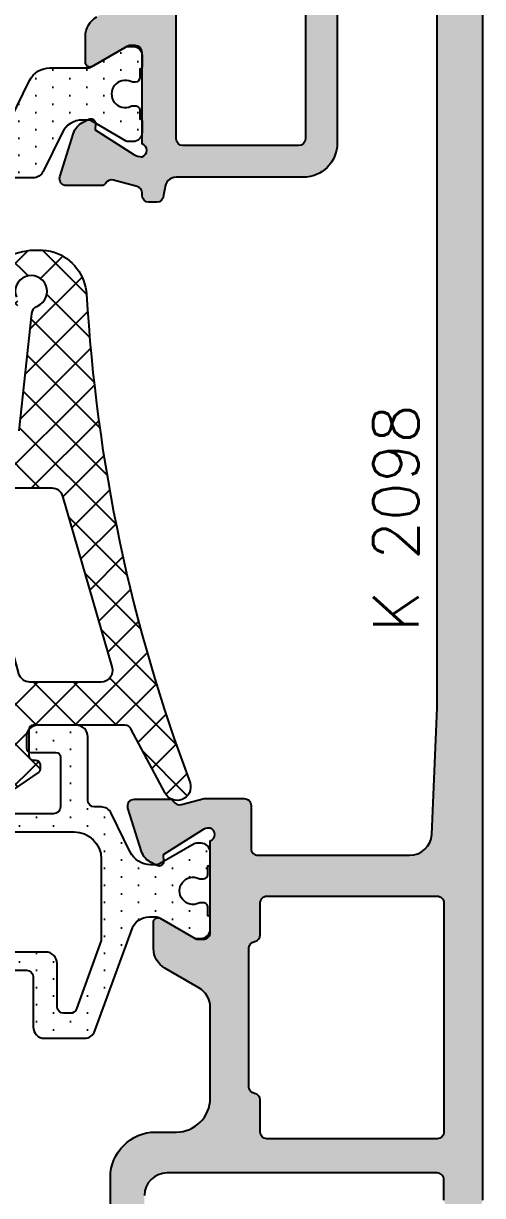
# Model space of a CAD drawing. Extents: x 0 to 4131, y -1600 to 527.
# Drawn here: x 617.7 to 637.9, y -1142.6 to -1090.9 of the extents above; entities that cross this region are included whole.
import ezdxf

# ---------------------------------------------------------------- set-up
doc = ezdxf.new("R2010")
doc.units = 0
doc.header["$LTSCALE"] = 7.5
doc.header["$MEASUREMENT"] = 0
for name, color, linetype in [('FILL', 8, 'CONTINUOUS'), ('GOMMA', 3, 'CONTINUOUS'), ('GROSSA', 4, 'CONTINUOUS'), ('TESTO', 2, 'CONTINUOUS')]:
    doc.layers.add(name, color=color, linetype=linetype)
doc.styles.get("Standard").update_dxf_attribs({"font": 'romans.shx'})

msp = doc.modelspace()

# ---------------------------------------------------------------- hatches: boundary and pattern name
at = {"layer": 'FILL'}
h = msp.add_hatch(color=253, dxfattribs=at)
h.paths.add_polyline_path([(587.5361964446649, -1080.468843408795, 0.506241599490883), (587.2499270404303, -1080.079122573984), (585.6960283504584, -1080.079122573984, 0.2677884243591662), (585.5235879591244, -1080.180230180636, -0.3529849633649322), (585.1731031499983, -1080.31816836867), (584.1733099233973, -1080.054637581562), (581.6121210721424, -1080.054637581562, -0.4142135623730951), (580.6121210721424, -1079.054637581562), (580.6121210721424, -1071.378901650274, 0.1989123673796527), (580.5242531064985, -1071.166769615918), (579.9999890377865, -1070.642505547206, 0.232024778762708), (579.7499890377878, -1070.557037149475, 0.4517883523679572), (579.4121210721426, -1070.854637581562), (579.4121210721426, -1071.754637581562, -0.4142135623729564), (579.1121210721424, -1072.054637581562), (576.9121210721426, -1072.054637581562, -0.4142135623729287), (576.6121210721424, -1071.754637581562), (576.6121210721424, -1063.854637581562, -0.4142135623728731), (576.9121210721426, -1063.554637581562), (579.1121210721424, -1063.554637581562, -0.414213562373317), (579.4121210721426, -1063.854637581562), (579.4121210721426, -1064.754637581562, 0.4517883523685516), (579.7499890377885, -1065.052238013648, 0.2320247787620713), (579.9999890377865, -1064.966769615918), (580.5242531064985, -1064.442505547206, 0.1989123673796407), (580.6121210721424, -1064.23037351285), (580.6121210721424, -1062.354637581562, 0.4142135623732058), (580.3121210721426, -1062.054637581562), (552.6121210721424, -1062.054637581562, 0.4142135623730951), (550.6121210721424, -1064.054637581562), (550.6121210721424, -1123.554637581562, 0.4142135623730916), (553.1121210721424, -1126.054637581562), (555.1121210721424, -1126.054637581562, 0.4142135623728732), (555.4121210721426, -1125.754637581562), (555.4121210721426, -1124.254637581562, 0.4142135623731663), (554.7121210721423, -1123.554637581562, 0.414213562372873), (554.4121210721426, -1123.854637581562), (554.4121210721426, -1124.554637581562, -0.4142135623729009), (554.1121210721424, -1124.854637581562), (553.2121210721423, -1124.854637581562, -0.4142135623730951), (551.9121210721421, -1123.554637581562), (551.9121210721421, -1119.954637581562, -0.4142135623730477), (552.6121210721419, -1119.254637581562), (554.1121210721424, -1119.254637581562, -0.4142135623731229), (554.4121210721426, -1119.554637581562), (554.4121210721426, -1120.254637581562, 0.4142135623728731), (554.7121210721418, -1120.554637581562, 0.4142135623731426), (555.4121210721426, -1119.854637581562), (555.4121210721426, -1118.054637581562), (555.4121210721426, -1116.854637581562, 0.4142135623729287), (555.1121210721424, -1116.554637581562), (554.4121210721421, -1116.554637581562, 0.4142135623729287), (554.1121210721424, -1116.854637581562), (554.1121210721424, -1117.754637581562, -0.4142135623730393), (553.8121210721422, -1118.054637581562), (552.7121210721427, -1118.054637581562, -0.4142135623729841), (552.4121210721426, -1117.754637581562), (552.4121210721426, -1098.354637581562, -0.4142135623732062), (552.7121210721427, -1098.054637581562), (555.6121210721424, -1098.054637581562, -0.4142135623730951), (555.9121210721426, -1098.354637581562), (555.9121210721426, -1103.554637581562, 0.4142135623730951), (556.9121210721426, -1104.554637581562), (560.4121210721426, -1104.554637581562, 0.4142135623730951), (561.2121210721418, -1103.754637581562), (561.2121210721418, -1103.354637581562, 0.4142135623730951), (560.9121210721416, -1103.054637581562), (558.0121210721416, -1103.054637581562, -0.4142135623731505), (557.7121210721418, -1102.754637581562), (557.7121210721418, -1098.354637581562, -0.4142135623731505), (558.0121210721416, -1098.054637581562), (581.8121210721422, -1098.054637581562, -0.4142135623730951), (582.1121210721424, -1098.354637581562), (582.1121210721424, -1102.754637581562, -0.4142135623728732), (581.8121210721422, -1103.054637581562), (578.9121210721421, -1103.054637581562, 0.4142135623730396), (578.6121210721424, -1103.354637581562), (578.6121210721424, -1103.754637581562, 0.414213562373095), (579.4121210721426, -1104.554637581562), (582.9121210721421, -1104.554637581562, 0.4142135623730951), (583.9121210721421, -1103.554637581562), (583.9121210721421, -1098.354654126633, -0.3405910713409833), (584.1356571347549, -1098.064562302757), (585.1731031499978, -1097.791106794454, -0.3529849633649326), (585.5235879591239, -1097.929044982488, 0.2677884243591662), (585.6960283504579, -1098.03015258914), (587.2499270404303, -1098.03015258914, 0.5062415994908828), (587.5361964446645, -1097.640431754328), (586.9342319944683, -1095.719762994499, 0.1989123673796711), (586.5414624532339, -1095.250044560158), (586.2603921172192, -1095.10311528723, 0.5773502691896588), (585.9679139186262, -1095.288739917459), (585.9800110403346, -1095.57716147175), (584.2719141439491, -1096.661224681631, -0.1423287356553957), (583.9504028532554, -1096.754637581562), (583.9121210721421, -1096.754637581562, -0.7071067811864639), (583.9121210721421, -1096.188952156613), (583.9121210721421, -1092.154637581562, -0.4142135623730396), (584.2121210721427, -1091.854637581562), (584.5121210721422, -1091.854637581562), (586.1121210721419, -1092.778398012265, 0.5773502691892733), (586.4121210721421, -1092.605192931509), (586.4121210721426, -1091.450492393129, 0.2679491924311074), (585.9121210721426, -1090.584466989345), (584.7623788109493, -1089.920662985346, -0.5773502691896408), (584.7623788109493, -1088.188612177777), (585.9121210721426, -1087.524808173779, 0.267949192431122), (586.4121210721426, -1086.658782769994), (586.4121210721426, -1085.504082231615, 0.5773502691895289), (586.1121210721424, -1085.330877150858), (584.512121072142, -1086.254637581562), (584.2121210721427, -1086.254637581562, -0.4142135623732062), (583.9121210721426, -1085.954637581562), (583.9121210721426, -1081.920323006511, -0.7071067811864639), (583.9121210721426, -1081.354637581562), (583.9504028532558, -1081.354637581562, -0.14232873565539), (584.2719141439491, -1081.448050481492), (585.9800110403346, -1082.532113691374), (585.9679139186262, -1082.820535245665, 0.5773502691896587), (586.2603921172197, -1083.006159875894), (586.5414624532343, -1082.859230602966, 0.1989123673796711), (586.9342319944687, -1082.389512168625)])
h.paths.add_polyline_path([(582.3121210721422, -1081.954637581562), (582.3121210721422, -1095.954637581562, -0.4142135623730978), (582.0121210721425, -1096.254637581562), (552.6121210721424, -1096.254637581562, -0.4142135623730954), (552.3121210721426, -1095.954637581562), (552.3121210721426, -1081.954637581562, -0.4142135623730954), (552.6121210721424, -1081.654637581562), (582.0121210721425, -1081.654637581562, -0.4142135623730927)], flags=16)
h.paths.add_polyline_path([(578.1121210721424, -1080.054637581562), (553.1121210721424, -1080.054637581562, -0.4142135623730963), (552.6121210721424, -1079.554637581562), (552.6121210721424, -1064.554637581562, -0.4142135623730951), (552.9121210721426, -1064.254637581562), (574.3121210721422, -1064.254637581562, -0.4142135623730951), (574.6121210721424, -1064.554637581562), (574.6121210721424, -1073.054637581562, 0.4142135623731117), (575.6121210721424, -1074.054637581562), (578.3121210721422, -1074.054637581562, -0.4142135623731089), (578.6121210721424, -1074.354637581562), (578.6121210721424, -1079.554637581562, -0.4142135623730997)], flags=17)
h.paths.add_polyline_path([(631.0075452690692, -1087.366207622276), (630.6075452690695, -1087.366207622276, -0.4142135623730951), (630.1075452690695, -1086.866207622276), (630.1075452690695, -1080.354637581562, 0.4142135623730951), (629.8075452690694, -1080.054637581562), (628.7075452690694, -1080.054637581562, 0.4142135623730951), (628.2075452690694, -1080.554637581562), (628.2075452690694, -1080.954637581562, 0.4142135623724291), (628.3075452690694, -1081.054637581562), (629.0075452690696, -1081.054637581562), (629.0075452690696, -1082.556364171425), (628.8207352025931, -1086.414569863138, -0.4001130188995326), (627.8219053403752, -1087.366207622276), (624.9121210721435, -1087.366207622276, -0.4142135623730951), (624.6121210721433, -1087.066207622276), (624.6121210721433, -1080.354637581562, 0.4142135623730951), (624.3121210721436, -1080.054637581562), (622.6509322208888, -1080.054637581562), (621.6511389942877, -1080.31816836867, -0.3529849633649723), (621.3006541851616, -1080.180230180636, 0.2677884243565118), (621.1282137938299, -1080.079122573985), (619.5743151038553, -1080.079122573985, 0.5062415994909113), (619.2880456996211, -1080.468843408796), (619.8900101498173, -1082.389512168626, 0.1989123673796598), (620.2827796910517, -1082.859230602967), (620.5638500270663, -1083.006159875894, 0.57735026918966), (620.8563282256598, -1082.820535245665), (620.844231103951, -1082.532113691374), (622.552328000337, -1081.448050481493, -0.1423287356553951), (622.8738392910302, -1081.354637581562), (622.9121210721435, -1081.354637581562, -0.707106781186423), (622.9121210721435, -1081.920323006512), (622.9121210721435, -1085.954637581562, -0.4142135623730947), (622.6121210721433, -1086.254637581562), (622.3121210721442, -1086.254637581563), (620.7121210721427, -1085.330877150859, 0.577350269189441), (620.4121210721435, -1085.504082231616), (620.4121210721435, -1086.658782769995, 0.2679491924311924), (620.9121210721435, -1087.52480817378), (622.0618633333372, -1088.188612177778, -0.577350269189826), (622.0618633333372, -1089.920662985347), (620.9121210721435, -1090.584466989345, 0.2679491924312116), (620.4121210721435, -1091.45049239313), (620.4121210721435, -1092.605192931509, 0.577350269189441), (620.7121210721427, -1092.778398012266), (622.3121210721445, -1091.854637581562), (622.6121210721433, -1091.854637581563, -0.4142135623730951), (622.9121210721435, -1092.154637581563), (622.9121210721435, -1096.188952156614, -0.707106781186423), (622.9121210721435, -1096.754637581563), (622.8738392910302, -1096.754637581563, -0.1423287356553605), (622.552328000337, -1096.661224681632), (620.8442311039512, -1095.577161471751), (620.8563282256594, -1095.28873991746, 0.57735026918966), (620.5638500270663, -1095.103115287231), (620.2827796910517, -1095.250044560159, 0.1989123673796599), (619.8900101498173, -1095.7197629945), (619.2880456996211, -1097.640431754329, 0.5062415994909113), (619.5743151038553, -1098.030152589141), (621.1282137938258, -1098.030152589141, 0.2677884243618964), (621.3006541851616, -1097.929044982489, -0.3529849633649723), (621.6511389942877, -1097.791106794455), (622.6885850095312, -1098.064562302759, -0.3405910713409741), (622.9121210721435, -1098.354654126634), (622.9121210721435, -1098.45752581114, 0.4046436406702609), (623.2121210721436, -1098.764637581562), (623.5580318212808, -1098.764637581562, 0.4073684406740786), (623.8580318212805, -1098.454637581562), (623.9121210721435, -1098.163578531535, -0.4142135623730951), (624.4121210721435, -1097.663578531535), (630.0075452690692, -1097.663578531535, 0.4142135623730951), (631.5075452690692, -1096.163578531535), (631.5075452690692, -1087.866207622276, 0.4142135623730951)])
h.paths.add_polyline_path([(624.7111493364475, -1088.763578531535), (629.8075452690694, -1088.763578531535, -0.4142135623725958), (630.1075452690691, -1089.063578531535), (630.1075452690691, -1095.963578531535, -0.4142135623730395), (629.8075452690694, -1096.263578531535), (624.7111493364475, -1096.263578531535, -0.4142135623730394), (624.4111493364474, -1095.963578531535), (624.4111493364474, -1089.063578531535, -0.4142135623725956)], flags=16)
h = msp.add_hatch(color=253, dxfattribs=at)
h.paths.add_polyline_path([(590.5361964446654, -1125.468843408796, 0.5062415994910151), (590.2499270404307, -1125.079122573985), (588.6960283504593, -1125.079122573985, 0.2677884243600632), (588.5235879591248, -1125.180230180637, -0.3529849633650398), (588.1731031499987, -1125.31816836867), (587.1356571347553, -1125.044712860367, -0.3405910713408516), (586.912121072143, -1124.754621036491), (586.9121210721426, -1121.854637581562, -0.4142135623730951), (587.2121210721423, -1121.554637581562), (587.8121210721426, -1121.554637581562, 0.4142135623730951), (588.1121210721424, -1121.254637581562), (588.1121210721424, -1121.054637581562, 0.4142135623730951), (587.1121210721424, -1120.054637581562), (582.4121210721426, -1120.054637581562, 0.4142135623730951), (581.4121210721426, -1121.054637581562), (581.4121210721426, -1121.254637581562, 0.4142135623730951), (581.7121210721423, -1121.554637581562), (585.1121210721424, -1121.554637581562, -0.4142135623730951), (585.4121210721426, -1121.854637581562), (585.4121210721426, -1124.754637581562, -0.4142135623730951), (585.1121210721424, -1125.054637581562), (562.7121210721423, -1125.054637581562, -0.4142135623730951), (562.4121210721426, -1124.754637581562), (562.4121210721426, -1121.854637581562, -0.4142135623730951), (562.7121210721423, -1121.554637581562), (564.6121210721424, -1121.554637581562, 0.4142135623730951), (564.9121210721426, -1121.254637581562), (564.9121210721426, -1121.054637581562, 0.4142135623730951), (563.9121210721426, -1120.054637581562), (560.9121210721426, -1120.054637581562), (560.9121210721426, -1143.754637581562, 0.4142135623730951), (561.2121210721423, -1144.054637581562), (562.1121210721424, -1144.054637581562, 0.4142135623730951), (562.4121210721426, -1143.754637581562), (562.4121210721426, -1143.354637581562, -0.414213562373095), (562.7121210721423, -1143.054637581562), (590.2618633333361, -1143.054637581562, -0.4142135623730951), (590.7618633333361, -1143.554637581562), (590.7618633333361, -1159.554637564093, 0.4142135726064015), (591.2618633508052, -1160.054637564093), (593.0230524152942, -1160.054637520752), (594.0228454111918, -1159.791106794454, -0.3529849633649959), (594.3733302203179, -1159.929044982487, 0.2677884243586208), (594.5457706116515, -1160.030152589139), (596.0996693016243, -1160.030152589139, 0.5062415994909608), (596.3859387058585, -1159.640431754328), (595.7839742556623, -1157.719762994498, 0.1989123673796476), (595.3912047144279, -1157.250044560157), (595.1101343784132, -1157.103115287229, 0.577350269189636), (594.8176561798202, -1157.288739917459), (594.8297533015289, -1157.57716147175), (593.1216564051426, -1158.661224681631, -0.1423287356553773), (592.8001451144494, -1158.754637581562), (592.7618633333361, -1158.754637581562, -0.707106781186458), (592.7618633333361, -1158.188952156612), (592.7618633333361, -1154.15463750256, -0.414213562373095), (593.0618633333359, -1153.85463750256), (593.2814785756066, -1153.85463750256, -0.1316524975874153), (593.4314785756067, -1153.894829881424), (594.9618633333359, -1154.778397933263, 0.5773502691893652), (595.2618633333361, -1154.605192852506), (595.2618633333361, -1153.450492314127, 0.2679491924311162), (594.7618633333361, -1152.584466910342), (592.7618633333361, -1151.429766371963, -0.267949192431109), (592.2618633333361, -1150.563740968179), (592.2618633333361, -1143.554637581562, 0.4142135623730951), (590.2618633333361, -1141.554637581562), (588.0623788109508, -1141.554637581562, -0.4142135623730951), (587.0623788109508, -1140.554637581562), (587.0623788109508, -1134.1701076354, -0.2679491924310897), (587.5623788109508, -1133.304082231616), (588.912121072143, -1132.52480817378, 0.2679491924310899), (589.412121072143, -1131.658782769995), (589.412121072143, -1130.504082231616, 0.577350269189365), (589.1121210721433, -1130.330877150859), (587.581736314414, -1131.214445202698, -0.1316524975874026), (587.4317363144139, -1131.254637581563), (587.2121210721432, -1131.254637581563, -0.4142135623730951), (586.912121072143, -1130.954637581562), (586.912121072143, -1126.920323006512, -0.707106781186458), (586.912121072143, -1126.354637581562), (586.9504028532563, -1126.354637581562, -0.1423287356553773), (587.2719141439495, -1126.448050481493), (588.9800110403351, -1127.532113691374), (588.9679139186267, -1127.820535245665, 0.5773502691894904), (589.2603921172201, -1128.006159875895), (589.5414624532348, -1127.859230602967, 0.1989123673796478), (589.9342319944692, -1127.389512168626)])
h.paths.add_polyline_path([(585.4121210721426, -1127.054637581562), (585.4121210721426, -1141.054637581562, -0.4142135623730951), (585.1121210721424, -1141.354637581562), (582.4121210721426, -1141.354637581562), (582.4121210721426, -1141.554637581562), (565.4121210721426, -1141.554637581562), (565.4121210721426, -1141.354637581562), (562.7121210721423, -1141.354637581562, -0.4142135623730957), (562.4121210721426, -1141.054637581562), (562.4121210721426, -1127.054637581562, -0.4142135623730951), (562.7121210721423, -1126.754637581562), (565.4121210721426, -1126.754637581562), (565.4121210721426, -1126.554637581562), (582.4121210721426, -1126.554637581562), (582.4121210721426, -1126.754637581562), (585.1121210721424, -1126.754637581562, -0.4142135623730946)], flags=16)
h.paths.add_polyline_path([(627.7133606196919, -1125.354637581562, 0.414213562373317), (627.4133606196922, -1125.054637581562), (625.6514231252588, -1125.054637581562), (624.6516298986578, -1125.31816836867, -0.3529849633649749), (624.3011450895317, -1125.180230180636, 0.2677884243618742), (624.1287046981959, -1125.079122573985), (622.5748060082258, -1125.079122573985, 0.5062415994908586), (622.2885366039911, -1125.468843408796), (622.8905010541873, -1127.389512168626, 0.1989123673796727), (623.2832705954218, -1127.859230602967), (623.5643409314364, -1128.006159875894, 0.5773502691896791), (623.8568191300299, -1127.820535245665), (623.8447220083215, -1127.532113691374), (625.552818904707, -1126.448050481493, -0.142328735655366), (625.8743301954003, -1126.354637581562), (625.9126119765135, -1126.354637581562, -0.7071067811864375), (625.9126119765135, -1126.920323006512), (625.9126119765135, -1130.954637581562, -0.4142135623731505), (625.6126119765138, -1131.254637581562), (625.3929967342431, -1131.254637581562, -0.1316524975873914), (625.242996734243, -1131.214445202698), (623.7126119765137, -1130.330877150859, 0.577350269189835), (623.4126119765135, -1130.504082231616), (623.4126119765135, -1131.658782767586, 0.2679491875892408), (623.9126119608643, -1132.524808162335), (625.4126119937375, -1133.390833624876, -0.2679491871019831), (625.9126119765135, -1134.256859018716), (625.9126119765135, -1138.254637581563, -0.4142135623730839), (624.4126119765135, -1139.754637581563), (623.5126118656619, -1139.754637581563, 0.4142135623730951), (621.5126118656619, -1141.754637581563), (621.5126118656619, -1150.477137733356, -0.2679491924311126), (621.0126118656624, -1151.34316313714), (619.2626118656619, -1152.353526108222, 0.2679491924311431), (618.7626118656619, -1153.219551512007), (618.7626118656619, -1154.605192158062, 0.5773502691897404), (619.0626118656621, -1154.778397238819), (620.5929966233914, -1153.89482918698, -0.1316524975874119), (620.7429966233915, -1153.854636808115), (620.9626118656618, -1153.854636808115, -0.4142135623731505), (621.2626118656619, -1154.154636808115), (621.2626118656619, -1158.188951383166, -0.7071067811864375), (621.2626118656619, -1158.754636808115), (621.2243300845487, -1158.754636808115, -0.142328735655414), (620.9028187938554, -1158.661223908184), (619.1947218974699, -1157.577160698303), (619.2068190191783, -1157.288739144012, 0.5773502691896787), (618.9143408205848, -1157.103114513783), (618.6332704845702, -1157.250043786711, 0.1989123673796722), (618.2405009433357, -1157.719762221052), (617.6385364931396, -1159.640430980882, 0.5062415994908586), (617.9248058973742, -1160.030151815693), (619.4787045873463, -1160.030151815693, 0.267788424359144), (619.6511449786801, -1159.929044209041, -0.3529849633649747), (620.0016297878062, -1159.791106021007), (621.001422805098, -1160.054636752944), (622.7126118656622, -1160.054636808115, 0.414213562373317), (623.0126118656619, -1159.754636808115), (623.0126118656619, -1142.554637581562, -0.4142135623730951), (624.0126118656619, -1141.554637581562), (635.9128697153208, -1141.554637581562, -0.4142135623731505), (636.212869715321, -1141.854637581562), (636.212869715321, -1142.754637581563, 0.4142135623728732), (636.5128697153207, -1143.054637581562), (637.612869715321, -1143.054637581562, 0.4142135623730951), (637.9128697153208, -1142.754637581563), (637.9128697153208, -1069.354637581562, 0.4142135623733448), (637.6128697153201, -1069.054637581562), (633.2128697153205, -1069.054637581562, 0.4142135623731229), (632.9128697153208, -1069.354637581562), (632.9128697153208, -1070.854637581562, 0.4142135623724291), (633.612869715319, -1071.554637581566, 0.4142135623748154), (633.9128697153208, -1071.254637581566), (633.9128697153208, -1070.554637581562, -0.4142135623729841), (634.2128697153205, -1070.254637581562), (635.6128697153206, -1070.254637581562, -0.4142135623730831), (636.3128697153209, -1070.954637581562), (636.3128697153209, -1077.154637581562, -0.4142135623731666), (635.6128697153206, -1077.854637581562), (634.2128697153205, -1077.854637581562, -0.4142135623728732), (633.9128697153208, -1077.554637581562), (633.9128697153208, -1076.854637581562, 0.4142135623726234), (633.6128697153213, -1076.554637581562, 0.4142135623734043), (632.9128697153208, -1077.254637581562), (632.9128697153208, -1080.254637581562, 0.4142135623728731), (633.2128697153205, -1080.554637581562), (633.6128697153206, -1080.554637581561, 0.4142135623728731), (633.9128697153208, -1080.254637581562), (633.9128697153208, -1079.354637581562, -0.414213562372873), (634.2128697153205, -1079.054637581562), (635.6128697153201, -1079.054637581562, -0.414213562373206), (635.9128697153203, -1079.354637581562), (635.9128697153203, -1121.054637581562), (635.6849173212311, -1126.632374389571, -0.3916013416281383), (634.6879434054838, -1127.554637581562), (628.0133606196921, -1127.554637581562, -0.4142135623732062), (627.7133606196919, -1127.254637581562)])
h.paths.add_polyline_path([(628.4128697153208, -1129.354637581562), (635.9128697153208, -1129.354637581562, -0.4142135623730951), (636.212869715321, -1129.654637581563), (636.212869715321, -1139.754637581563, -0.4142135623730949), (635.9128697153208, -1140.054637581563), (628.4128697153208, -1140.054637581562, -0.4142135623730951), (628.112869715321, -1139.754637581563), (628.112869715321, -1138.346162372369, 0.3657421531723097), (627.8631151675065, -1138.050399976966, -0.3657421531722899), (627.613360619692, -1137.754637581563), (627.613360619692, -1131.654637581563, -0.3657421531723078), (627.8631151675065, -1131.358875186159, 0.3657421531723031), (628.112869715321, -1131.063112790756), (628.112869715321, -1129.654637581563, -0.4142135623730951)], flags=16)
h = msp.add_hatch(dxfattribs=at)
h.set_pattern_fill('DOTS', color=2, scale=12, angle=89.99999999999997, style=0)
h.set_pattern_definition([(90, (662.4758554762818, -1225.682647473376), (-0.7499999999999998, 0.3750000000000004), [0, -0.75])])
h.paths.add_polyline_path([(590.1621210721421, -1095.389278597719), (589.8461434398835, -1095.389278597719), (588.8705761766348, -1093.399121380691, 0.2862075568708991), (587.9726554539081, -1092.839278597714), (586.2175693393322, -1092.839278597713), (584.6185312336563, -1091.916073516957, 2.50901613610271), (584.6968567592369, -1092.17983248734, 1.251895194142728), (584.012121072142, -1092.55385372882), (584.012121072142, -1093.264278597713, 2.000630749005628), (584.2680242064114, -1093.072250371718, 1.079679982444083), (584.4084757735466, -1093.445528597714, -1.569922388223201), (584.4084757735461, -1094.533028597714, 1.079679982452565), (584.2680242064137, -1094.906306823708, -0.4998423624677422), (584.012121072142, -1094.714278597713), (584.0121210721416, -1095.424703466608, 1.251895194139896), (584.6968567592364, -1095.798724708088, -0.3985626021332972), (584.6185312336559, -1096.06248367847), (586.2175693393322, -1095.139278597714), (586.538633086169, -1095.139278597714, -0.2862075568709955), (587.4365538088957, -1095.699121380691), (588.274904703768, -1097.40935720623, 0.2862075568709075), (588.7238650651313, -1097.689278597719), (591.0740660397348, -1097.689278597719), (591.7697157017913, -1105.640599077978, 0.4133902631218391), (591.985825497409, -1105.822455113178), (615.0447120688707, -1103.853450584281, 0.2082017001805241), (615.1850811743377, -1103.777412174689, -0.01977624596946478), (615.2779257559334, -1103.087129954871), (615.7501760547054, -1097.689278597719), (618.1003770791528, -1097.689278597719, 0.2862075568710277), (618.5493374405162, -1097.40935720623), (619.3876883353889, -1095.699121380691, -0.2862075568710129), (620.2856090581156, -1095.139278597714), (620.6066728049516, -1095.139278597714), (622.2057109106288, -1096.06248367847, 2.509016136105264), (622.1273853850482, -1095.798724708088, 1.251895194139629), (622.8121210721426, -1095.424703466608), (622.8121210721422, -1094.714278597714, 2.000630749009477), (622.5562179378737, -1094.906306823709, 1.079679982450206), (622.4157663707394, -1094.533028597713, -1.569922388224347), (622.415766370739, -1093.445528597714, 1.079679982449512), (622.5562179378724, -1093.072250371718, -0.4998423624646657), (622.8121210721426, -1093.264278597713), (622.8121210721422, -1092.553853728821, 1.251895194141467), (622.1273853850482, -1092.179832487339, -0.3985626021320129), (622.2057109106293, -1091.916073516956), (620.6066728049525, -1092.839278597714), (618.8515866903765, -1092.839278597714, 0.2862075568709655), (617.9536659676494, -1093.399121380691), (616.9780987044003, -1095.389278597719), (616.6621210721421, -1095.389278597719, -0.4423698861197825), (616.1121210721424, -1094.799746226509), (616.1121210721419, -1091.639278597718, 1), (615.1121210721419, -1091.639278597718), (615.1121210721419, -1095.389278597719), (613.5490900732864, -1095.389278597718), (607.8121210222973, -1093.839278597719), (599.0121211219869, -1093.839278597719), (593.2751520709974, -1095.389278597719), (591.7121210721423, -1095.389278597719), (591.7121210721423, -1091.639278597718, 1), (590.7121210721423, -1091.639278597718), (590.7121210721423, -1094.799746226509, -0.4423698861197787)])
h.paths.add_polyline_path([(593.0479167214073, -1096.279356595775), (598.38170833769, -1094.838286070248, -0.4937913945720059), (599.0121211219864, -1095.320979042739), (599.0121211219864, -1104.424775488938), (592.8122553960254, -1104.949631325557), (592.7863246653112, -1104.6526613204, -0.001847419774170472), (592.7861318248385, -1104.650452827441), (592.1654560357522, -1097.542203765064, -0.3633340334820852)], flags=16)
h.paths.add_polyline_path([(600.0621210721426, -1094.639278597718), (606.762121072142, -1094.639278597719), (606.762121072142, -1103.750997846692), (606.4890741930724, -1103.774870774164, -0.00137760412928751), (606.4874273537264, -1103.775014759974), (600.3890741931184, -1104.308203577943, -0.44081603365955), (600.0621210721426, -1104.009416815737)], flags=16)
h.paths.add_polyline_path([(607.8121210222978, -1095.320979042739, -0.4937913945720769), (608.4425338065942, -1094.838286070248), (613.9114892328482, -1096.315874817086, -0.3633820311644702), (614.6468583703975, -1097.368416412803), (614.1951220580333, -1102.840827921979, -0.3954619440129402), (613.9204884030303, -1103.145761539321), (607.8121210222978, -1103.662871491973)], flags=16)
h = msp.add_hatch(dxfattribs=at)
h.set_pattern_fill('ANSI37', color=137, scale=10, angle=179.9999999999999, style=0)
h.set_pattern_definition([(224.9999999999999, (459.9999999999998, -1280), (0.8838834764831837, -0.8838834764831851), []), (314.9999999999999, (459.9999999999998, -1280), (0.8838834764831851, 0.8838834764831837), [])])
h.paths.add_polyline_path([(618.2968366890284, -1103.337709918277, 2.380518513094905), (617.3738205293421, -1102.954250649875, -0.348533110878955), (617.3328109948418, -1103.471499130461, 0.1580751487887108), (616.3668332284705, -1105.543331159816, 0.2009533650518577), (616.5874158678621, -1106.528547729745, -1.267482482135273), (615.1435556706822, -1107.108768612129, -0.1455365250911694), (615.8523510403916, -1102.141191349667, -0.1410671434655068), (616.3851731153788, -1101.504940646792, -0.2234545314857918), (619.0427767155668, -1100.956018283415, -0.2939513347826754), (620.4655477391332, -1102.814274669374, 0.0758506439945393), (625.0296095314047, -1124.364363754772, -0.9009212016397928), (623.923273223741, -1124.812087732937), (622.4169279731709, -1121.979064354241, 0.2773245440598521), (622.1520436953658, -1121.819905823108), (618.1121210658443, -1121.819905823108, 0.4142135623731125), (617.9121210658844, -1122.019905823068), (617.9121210658845, -1123.155434768439, 0.4142135623729965), (618.1121210658443, -1123.355434768399), (618.2121210658245, -1123.355434768399, -0.4142135623729284), (618.4121210657845, -1123.555434768359), (618.4121210657846, -1123.755434768319, -0.1933835990768465), (618.3565217940252, -1123.893812619433), (616.6243476604626, -1125.065850450315, -0.2044528580761804), (616.26334583996, -1125.219905822429), (610.6621210673345, -1125.219905822429), (609.3608962938492, -1125.219905822429, -0.2044528580762736), (608.999894473347, -1125.065850450315), (607.2677203397836, -1123.893812619433, -0.1933835990764777), (607.2121210680248, -1123.755434768319), (607.2121210680252, -1123.555434768359, -0.4142135623717633), (607.4121210679843, -1123.355434768399), (607.5121210679652, -1123.355434768399, 0.4142135623722585), (607.7121210679247, -1123.155434768439), (607.712121067925, -1122.020089054749, 0.4141883217235733), (607.5121383035123, -1121.820089055532), (604.2826316843002, -1121.819810743958, 0.2679722838195284), (604.0227982098957, -1121.969810742814), (603.4559281684792, -1122.951658455836, -0.2679491924311184), (602.5899027648677, -1123.451658455736), (596.2112169614495, -1123.451658455736, 0.4142135623730569), (595.9112169615097, -1123.751658455676), (595.9112169615095, -1125.051658455416, -0.4142135623730489), (595.6112169615695, -1125.351658455356), (594.2112169618496, -1125.351658455356, -0.41421356237305), (593.9112169619098, -1125.051658455417), (593.9112169619095, -1123.751658455676, 0.4142135623730328), (593.6112169619696, -1123.451658455736), (589.0551980565207, -1123.451658455736, -0.1897000193489478), (588.3736400735963, -1123.183422567869), (587.5067495682723, -1122.339339976364, -0.6810960416418862), (587.7112169677874, -1121.819810742844), (588.0112169476299, -1121.819810742844, 0.4142135462118073), (588.2112169475898, -1121.61981075392), (588.2112170008376, -1120.654794897258), (588.2112169422578, -1120.270370549269, 0.4503642861040595), (587.8747579529175, -1119.97259426608), (586.6469188915887, -1120.122927811688, -0.5620538643481808), (586.3821747406264, -1119.787748621779), (587.6492570620117, -1116.813639928203), (590.2779866856973, -1110.643458642493, -0.2897088509192777), (591.1282775821483, -1109.99539294122), (613.8736935975918, -1108.005426892688, -0.1515403380364628), (615.0318870098973, -1108.256559170059), (616.7504214398768, -1109.22760184287, 0.538892605426263), (617.4934781013419, -1108.846188674553), (618.0555388348904, -1103.66275755574, -0.2716898657616142)])
h.paths.add_polyline_path([(615.9416669897269, -1111.356028686134), (618.927000365333, -1111.356028686135, -0.334221397501192), (619.4074453777749, -1111.717563564363), (621.5873684512549, -1119.281440701916, -0.4990015927984012), (621.1069234388128, -1119.919905823488), (617.9684017603824, -1119.919905823488, -0.339454258863357), (617.4854388473348, -1119.549315346113), (615.4587040766788, -1111.98543820856, -0.4931454260313292)], flags=16)
h.paths.add_polyline_path([(613.3000173037149, -1110.883775442122), (615.552591368862, -1119.290496301063, -0.4931454260313088), (615.069628455814, -1119.919905823488), (610.5546136779949, -1119.919905823488, -0.4931454260312979), (610.071650764947, -1119.290496301063), (612.3242248300935, -1110.883775442122, -0.7673269879789606)], flags=16)
h.paths.add_polyline_path([(610.874293864526, -1109.340325525199), (610.4159235777095, -1111.050986724278), (608.1388032864741, -1119.549315346113, -0.3394542588633653), (607.6558403734261, -1119.919905823488), (604.6062533695222, -1119.919905823488, -0.3394542588633593), (604.1232904564743, -1119.549315346113), (602.6995209671377, -1121.190401221533, -0.4931454260313041), (602.2165580540898, -1121.819810743958), (590.8112169544748, -1121.819810743958), (589.4112169475898, -1121.819810743958, -0.4142135612157939), (589.2112169475897, -1121.619810744749), (589.2112169422578, -1120.270370589848, 0.4159015380739763), (587.9037294098704, -1118.97039215797, -0.5396036010650032), (587.7185800990178, -1118.692005660133), (591.0091766511927, -1110.968283493308, -0.2769682539334107), (591.2590260025438, -1110.787009806696), (610.6636775507186, -1109.08932277656, -0.5205670505517305)], flags=16)
h.paths.add_polyline_path([(615.9121210662845, -1121.819905823108, -0.4142135623730944), (616.4121210661846, -1122.319905823008), (616.4121210661846, -1123.719905822729, -0.414213562373095), (615.9121210662847, -1124.219905822629), (609.7121210675245, -1124.219905822629, -0.4142135623732023), (609.2121210676244, -1123.719905822729), (609.2121210676248, -1122.319905823008, -0.4142135623729878), (609.7121210675248, -1121.819905823108)], flags=16)
h = msp.add_hatch(dxfattribs=at)
h.set_pattern_fill('DOTS', color=2, scale=12, angle=90, style=0)
h.set_pattern_definition([(90, (459.9999999999998, -1280), (-0.75, 0.3750000000000001), [0, -0.75])])
h.paths.add_polyline_path([(625.2057109106302, -1131.193201646168, 0.2452268508249651), (625.3905958263188, -1131.201089224259, 0.5078051116884108), (625.9121210721435, -1130.819996565411), (625.9121210721435, -1130.319996565411, 2.414213562382798), (625.8121210721436, -1130.419996565411), (625.8121210721436, -1129.844996565411, 0.4998423624647177), (625.5562179378742, -1129.652968339415, 0.1819071984119088), (625.4157663707399, -1129.663746565411, -1.569922388223432), (625.4157663707399, -1128.576246565411, 0.1819071984120737), (625.5562179378746, -1128.587024791407, 0.49984236246295), (625.8121210721436, -1128.394996565411), (625.8121210721431, -1127.819996565411, -0.4142135623730951), (625.9121210721435, -1127.919996565411), (625.9121210721435, -1127.419996565411, 0.507805111688055), (625.3905958263192, -1127.038903906564, 0.2452268508263864), (625.2057109106297, -1127.046791484654), (623.6066728049539, -1127.969996565411), (623.285609058117, -1127.969996565412, -0.2862075568708903), (622.3876883353898, -1127.410153782434), (621.5493374405203, -1125.6999179569, 0.2862075568709513), (621.1003770791565, -1125.419996565412), (620.8121210721431, -1125.419996565411, -0.4142135623730395), (620.5121210721434, -1125.119996565407), (620.5121210721438, -1122.319996565406, 0.4142135623731948), (620.0121210721434, -1121.819996565406), (618.3121210721431, -1121.819996565406, 0.4142135623732279), (617.8121210721436, -1122.319996565406), (617.8121210721436, -1122.819996565406, 0.4142135623725955), (618.0121210721434, -1123.019996565406), (619.3121210721431, -1123.019996565406), (619.3121210721436, -1125.419996565407, -0.414213562372984), (619.0121210721434, -1125.719996565407), (606.6121210721433, -1125.719996565407, -0.4142135623730953), (606.3121210721431, -1125.419996565406), (606.3121210721431, -1123.019996565407), (607.6121210721433, -1123.019996565406, 0.4142135623730118), (607.8121210721431, -1122.819996565406), (607.8121210721431, -1122.319996565406, 0.4142135623730951), (607.3121210721431, -1121.819996565406), (605.6121210721433, -1121.819996565406, 0.4142135623732613), (605.1121210721433, -1122.319996565406), (605.1121210721433, -1125.119996565407, -0.4142135623730951), (604.8121210721436, -1125.419996565407), (591.72386506513, -1125.419996565411, 0.2862075568708595), (591.2749047037667, -1125.6999179569), (590.4365538088966, -1127.410153782434, -0.2862075568709417), (589.53863308617, -1127.969996565412), (589.2175693393335, -1127.969996565412), (587.6185312336572, -1127.046791484654, 0.245226850826198), (587.4336463179673, -1127.038903906564, 0.5078051116882271), (586.912121072143, -1127.419996565411), (586.912121072143, -1127.919996565411, 2.414213562369214), (587.0121210721434, -1127.819996565411), (587.0121210721434, -1128.394996565411, 0.4998423624647615), (587.2680242064132, -1128.587024791406, 0.1819071984105561), (587.408475773547, -1128.576246565411, -1.569922388223397), (587.4084757735466, -1129.663746565411, 0.1819071984119235), (587.2680242064123, -1129.652968339416, 0.4998423624639702), (587.0121210721429, -1129.844996565411), (587.0121210721429, -1130.419996565411, -0.414213562372221), (586.9121210721435, -1130.319996565411), (586.912121072143, -1130.819996565411, 0.5078051116889262), (587.4336463179686, -1131.201089224258, 0.245226850824174), (587.6185312336568, -1131.193201646168), (589.2175693393344, -1130.26999656541), (589.6019550415756, -1130.269996565411, -0.3152987888790819), (590.3537091382043, -1130.796380450751), (591.9896192841795, -1135.291006637074, 0.3152987888791163), (592.4594655945727, -1135.619996565412), (594.2121210721432, -1135.619996565411, 0.4142135623729454), (594.7121210721432, -1135.119996565411), (594.7121210721432, -1132.919996565411, -0.4142135623731507), (595.0121210721434, -1132.619996565411), (617.8121210721436, -1132.619996565411, -0.4142135623731505), (618.1121210721433, -1132.919996565411), (618.1121210721433, -1135.119996565411, 0.414213562372962), (618.6121210721433, -1135.619996565411), (620.3647765497142, -1135.619996565412, 0.3152987888791016), (620.834622860107, -1135.291006637074), (622.4705330060822, -1130.79638045075, -0.3152987888790421), (623.2222871027113, -1130.269996565411), (623.6066728049525, -1130.269996565411)])
h.paths.add_polyline_path([(621.1121210721433, -1131.312401725384), (620.0164975515611, -1134.322602608409, -0.3152987888789852), (619.7345897653252, -1134.519996565411), (619.4621210721432, -1134.519996565411, -0.414213562372873), (619.1621210721435, -1134.219996565411), (619.1621210721435, -1132.319996565411, 0.4142135623730951), (618.6621210721435, -1131.819996565411), (615.0121210721434, -1131.819996565411, -0.4142135623732615), (614.7121210721432, -1131.519996565411), (614.7121210721436, -1126.819996565407, -0.4142135623731507), (615.0121210721434, -1126.519996565407), (619.912121072143, -1126.519996565407, -0.4142135623730672), (621.1121210721433, -1127.719996565407)], flags=16)
h.paths.add_polyline_path([(613.662121072143, -1131.519996565411, -0.4142135623730949), (613.3621210721433, -1131.819996565411), (607.2621210721429, -1131.819996565411, -0.4142135623729287), (606.9621210721432, -1131.519996565411), (606.9621210721432, -1126.819996565407, -0.4142135623731507), (607.2621210721434, -1126.519996565407), (613.3621210721428, -1126.519996565407, -0.4142135623730395), (613.662121072143, -1126.819996565407)], flags=16)
h.paths.add_polyline_path([(605.8621210721433, -1131.51999656541, -0.4142135623728733), (605.5621210721431, -1131.819996565411), (599.4621210721432, -1131.819996565411, -0.4142135623729841), (599.162121072143, -1131.519996565411), (599.162121072143, -1126.519996565411, -0.4142135623730394), (599.4621210721432, -1126.219996565412), (605.3621210721433, -1126.219996565412, -0.4142135623730951), (605.8621210721433, -1126.719996565412)], flags=16)
h.paths.add_polyline_path([(598.1121210721433, -1131.519996565411, -0.414213562373095), (597.8121210721431, -1131.819996565411), (594.162121072143, -1131.819996565411, 0.4142135623730951), (593.662121072143, -1132.319996565411), (593.662121072143, -1134.219996565411, -0.4142135623729287), (593.3621210721433, -1134.519996565411), (593.0896523789613, -1134.519996565411, -0.3152987888789689), (592.8077445927258, -1134.322602608409), (591.7121210721427, -1131.312401725385), (591.7121210721432, -1127.419996565411, -0.4142135623730119), (592.912121072143, -1126.219996565412), (597.8121210721431, -1126.219996565412, -0.4142135623727066), (598.1121210721428, -1126.519996565411)], flags=16)

# ---------------------------------------------------------------- linework, layer by layer
at = {"layer": 'GOMMA'}
for points in [[(617.1153150727771, -1095.109357206231), (617.9536659676494, -1093.399121380691, -0.2862075568709655), (618.8515866903765, -1092.839278597714), (620.5262880472226, -1092.839278597714, 0.1316524975874248), (620.6762880472231, -1092.799086218849), (622.2057109106283, -1091.916073516957, -0.1316524975873602), (622.3057109106282, -1091.889278597713), (622.5121210721425, -1091.889278597713, -0.4142135623730117), (622.9121210721426, -1092.289278597714), (622.9121210721426, -1092.789278597714, -0.4142135623722626), (622.8121210721422, -1092.889278597713), (622.8121210721426, -1093.264278597713, -0.4142135623729286), (622.6121210721424, -1093.464278597714), (622.5003148036042, -1093.464278597714, -0.1095524006940214), (622.415766370739, -1093.445528597714, 1.569922388223571), (622.415766370739, -1094.533028597714, -0.1095524006940769), (622.5003148036042, -1094.514278597713), (622.6121210721424, -1094.514278597713, -0.4142135623732615), (622.8121210721422, -1094.714278597714), (622.8121210721426, -1095.089278597713, -0.4142135623727623), (622.9121210721426, -1095.189278597714), (622.9121210721421, -1095.689278597713, -0.4142135623730118), (622.5121210721425, -1096.089278597713), (622.3057109106287, -1096.089278597713, -0.1316524975872692), (622.2057109106288, -1096.06248367847), (620.6762880472227, -1095.179470976578, 0.1316524975873139), (620.5262880472226, -1095.139278597714), (620.2856090581156, -1095.139278597714, 0.286207556871013), (619.3876883353889, -1095.699121380691), (618.5493374405162, -1097.40935720623, -0.2862075568710277), (618.1003770791528, -1097.689278597719), (616.0250760472202, -1097.689278597719, 0.3888787318529913)], [(595.0121210721434, -1132.619996565411), (617.8121210721436, -1132.619996565411, -0.4142135623731504), (618.1121210721433, -1132.919996565411), (618.1121210721433, -1135.119996565411, 0.4142135623729619), (618.6121210721433, -1135.619996565411), (620.3647765497142, -1135.619996565412, 0.3152987888791015), (620.834622860107, -1135.291006637074), (622.4705330060822, -1130.79638045075, -0.315298788879042), (623.2222871027113, -1130.269996565411), (623.5262880472239, -1130.269996565411, -0.1316524975872528), (623.6762880472236, -1130.310188944276), (625.2057109106302, -1131.193201646168, 0.1316524975871969), (625.3057109106301, -1131.219996565411), (625.5121210721438, -1131.219996565411, 0.4142135623728869), (625.9121210721435, -1130.819996565411), (625.9121210721435, -1130.319996565411, 0.414213562373095), (625.8121210721436, -1130.219996565411), (625.8121210721436, -1129.844996565411, 0.4142135623735945), (625.6121210721437, -1129.644996565411), (625.5003148036051, -1129.644996565411, 0.1095524006942043), (625.4157663707399, -1129.663746565411, -1.569922388223432), (625.4157663707399, -1128.576246565411, 0.1095524006939641), (625.5003148036051, -1128.594996565411), (625.6121210721437, -1128.594996565411, 0.4142135623726789), (625.8121210721436, -1128.394996565411), (625.8121210721436, -1128.019996565411, 0.4142135623717631), (625.9121210721435, -1127.919996565411), (625.9121210721435, -1127.419996565411, 0.4142135623731368), (625.5121210721434, -1127.019996565411), (625.3057109106296, -1127.019996565411, 0.1316524975875434), (625.2057109106297, -1127.046791484654), (623.676288047224, -1127.929804186547, -0.1316524975873191), (623.5262880472239, -1127.969996565411), (623.285609058117, -1127.969996565412, -0.2862075568708903), (622.3876883353898, -1127.410153782434), (621.5493374405203, -1125.6999179569, 0.2862075568709513), (621.1003770791565, -1125.419996565412), (620.8121210721431, -1125.419996565411, -0.4142135623730396), (620.5121210721434, -1125.119996565407), (620.5121210721438, -1122.319996565406, 0.4142135623731949), (620.0121210721434, -1121.819996565406), (618.3121210721431, -1121.819996565406, 0.414213562373228), (617.8121210721436, -1122.319996565406), (617.8121210721436, -1122.819996565406, 0.4142135623725955), (618.0121210721434, -1123.019996565406), (619.1121210721433, -1123.019996565406, -0.4142135623725123), (619.3121210721431, -1123.219996565406), (619.3121210721436, -1125.419996565407, -0.414213562372984), (619.0121210721434, -1125.719996565407), (606.6121210721433, -1125.719996565407, -0.4142135623730953)]]:
    msp.add_lwpolyline(points, format="xyb", dxfattribs=at)
at = {"layer": 'GOMMA', "linetype": 'Continuous'}
for points in [[(616.3851731153788, -1101.504940646792, -0.2234545314857868), (619.0427767155668, -1100.956018283415, -0.293951334782114), (620.465547739133, -1102.81427466937, 0.07585064399455503), (625.0296095314047, -1124.364363754772, -0.9009212016398257), (623.923273223741, -1124.812087732937), (622.4169279731708, -1121.97906435424, 0.2773245440598858), (622.1520436953656, -1121.819905823108), (618.1121210658443, -1121.819905823108, 0.4142135623730118), (617.9121210658844, -1122.019905823068), (617.9121210658845, -1123.155434768439, 0.4142135623732782), (618.1121210658445, -1123.355434768399), (618.2121210658242, -1123.355434768399, -0.4142135623730118), (618.4121210657845, -1123.555434768359), (618.4121210657846, -1123.755434768319, -0.1933835990761685), (618.3565217940252, -1123.893812619433), (616.6243476604626, -1125.065850450315, -0.2044528580761674)], [(617.4934781013419, -1108.846188674553), (618.055501701878, -1103.663101390171, -0.2718494559429525), (618.2967372202459, -1103.337752156283, 2.380775916707255), (617.3738205293422, -1102.954250649875, -0.3452419045424931)]]:
    msp.add_lwpolyline(points, format="xyb", dxfattribs=at)
msp.add_lwpolyline([(617.4854388473346, -1119.549315346113), (615.4587040766788, -1111.98543820856, -0.4931454260314541), (615.941666989727, -1111.356028686134), (618.9270003653329, -1111.356028686135, -0.3342213975012189), (619.4074453777749, -1111.717563564363), (621.587368451255, -1119.281440701916, -0.4990015927983572), (621.1069234388128, -1119.919905823488), (617.9684017603823, -1119.919905823488, -0.3394542588633375)], format="xyb", close=True, dxfattribs=at)
at = {"layer": 'GOMMA'}
msp.add_lwpolyline([(615.0121210721434, -1126.519996565407), (619.912121072143, -1126.519996565407, -0.4142135623730673), (621.1121210721433, -1127.719996565407), (621.1121210721433, -1131.312401725385), (620.0164975515611, -1134.322602608409, -0.3152987888789852), (619.7345897653252, -1134.519996565411), (619.4621210721432, -1134.519996565411, -0.4142135623728732), (619.1621210721435, -1134.219996565411), (619.1621210721435, -1132.319996565411, 0.414213562373095), (618.6621210721435, -1131.819996565411), (615.0121210721434, -1131.819996565411, -0.4142135623732615), (614.7121210721432, -1131.519996565411), (614.7121210721436, -1126.819996565407, -0.4142135623731507)], format="xyb", close=True, dxfattribs=at)
at = {"layer": 'GROSSA'}
for points in [[(637.9128697153208, -1069.354637581562), (637.9128697153208, -1142.754637581563, -0.414213562373095)], [(621.5126118656619, -1150.477137733356), (621.5126118656619, -1141.754637581563, -0.414213562373095), (623.5126118656619, -1139.754637581563), (624.4126119765135, -1139.754637581563, 0.4142135623730838), (625.9126119765135, -1138.254637581563), (625.9126119765135, -1134.256859018716, 0.2679491871019832), (625.4126119937375, -1133.390833624876), (623.9126119608643, -1132.524808162335, -0.2679491875892408), (623.4126119765135, -1131.658782767586), (623.4126119765135, -1130.504082231616, -0.5773502691898351), (623.7126119765137, -1130.330877150859), (625.242996734243, -1131.214445202698, 0.1316524975873914), (625.3929967342431, -1131.254637581562), (625.6126119765138, -1131.254637581562, 0.4142135623731504), (625.9126119765135, -1130.954637581562), (625.9126119765135, -1126.920323006512, 0.7071067811864377), (625.9126119765135, -1126.354637581562), (625.8743301954003, -1126.354637581562, 0.142328735655366), (625.552818904707, -1126.448050481493), (623.8447220083215, -1127.532113691374), (623.8568191300299, -1127.820535245665, -0.5773502691896791), (623.5643409314364, -1128.006159875894), (623.2832705954218, -1127.859230602967, -0.1989123673796727), (622.8905010541873, -1127.389512168626), (622.2885366039911, -1125.468843408796, -0.5062415994908589), (622.5748060082258, -1125.079122573985), (624.12590018178, -1125.079122573985, -0.2715490385397138), (624.3011450895317, -1125.180230180637, 0.3529849633649497), (624.6516298986578, -1125.31816836867), (625.6514231252588, -1125.054637581562), (627.4133606196922, -1125.054637581562, -0.414213562373317), (627.7133606196919, -1125.354637581562), (627.7133606196919, -1127.254637581562, 0.414213562373206), (628.0133606196921, -1127.554637581562), (634.6879434054838, -1127.554637581562, 0.3916013416281383), (635.6849173212311, -1126.632374389571), (635.9128697153203, -1121.054637581562), (635.9128697153203, -1079.354637581562, 0.414213562373206)], [(631.5075452690692, -1087.866207622276), (631.5075452690692, -1096.163578531535, -0.414213562373095), (630.0075452690692, -1097.663578531535), (624.4121210721435, -1097.663578531535, 0.414213562373095), (623.9121210721435, -1098.163578531535), (623.8580318212805, -1098.454637581562, -0.4073684406740786), (623.5580318212808, -1098.764637581562), (623.2121210721436, -1098.764637581562, -0.4073684406739792), (622.9121210721435, -1098.454637581562), (622.9121210721435, -1098.354654126634, 0.340591071340974), (622.6885850095312, -1098.064562302759), (621.6511389942877, -1097.791106794455, 0.3529849633649596), (621.3006541851616, -1097.929044982489, -0.2715490385397138), (621.12540927741, -1098.030152589141), (619.5743151038553, -1098.030152589141, -0.5062415994909114), (619.2880456996211, -1097.640431754329), (619.8900101498173, -1095.7197629945, -0.1989123673796599), (620.2827796910517, -1095.250044560159), (620.5638500270663, -1095.103115287231, -0.5773502691896599), (620.8563282256594, -1095.28873991746), (620.844231103951, -1095.577161471751), (622.552328000337, -1096.661224681632, 0.1423287356553605), (622.8738392910302, -1096.754637581563), (622.9121210721435, -1096.754637581563, 0.707106781186423), (622.9121210721435, -1096.188952156614), (622.9121210721435, -1092.154637581563, 0.414213562373095), (622.6121210721433, -1091.854637581563), (622.392505829873, -1091.854637581562, 0.1316524975873768), (622.2425058298734, -1091.894829960427), (620.7121210721427, -1092.778398012266, -0.5773502691894411), (620.4121210721435, -1092.605192931509), (620.4121210721435, -1091.45049239313, -0.2679491924312116), (620.9121210721435, -1090.584466989345)], [(636.212869715321, -1142.754637581563), (636.212869715321, -1141.854637581562, 0.4142135623731504), (635.9128697153208, -1141.554637581562), (624.0126118656619, -1141.554637581562, 0.414213562373095), (623.0126118656619, -1142.554637581562)]]:
    msp.add_lwpolyline(points, format="xyb", dxfattribs=at)
for points in [[(630.1075452690691, -1095.963578531535, -0.4142135623730395), (629.8075452690694, -1096.263578531535), (624.7111493364475, -1096.263578531535, -0.4142135623730395), (624.4111493364474, -1095.963578531535), (624.4111493364474, -1089.063578531535, -0.4142135623725956), (624.7111493364475, -1088.763578531535), (629.8075452690694, -1088.763578531535, -0.4142135623725958), (630.1075452690691, -1089.063578531535)], [(627.613360619692, -1131.654637581563, -0.3657421531723078), (627.8631151675065, -1131.358875186159, 0.3657421531723031), (628.112869715321, -1131.063112790756), (628.112869715321, -1129.654637581563, -0.414213562373095), (628.4128697153208, -1129.354637581562), (635.9128697153208, -1129.354637581562, -0.414213562373095), (636.212869715321, -1129.654637581563), (636.212869715321, -1139.754637581563, -0.4142135623730949), (635.9128697153208, -1140.054637581563), (628.4128697153208, -1140.054637581562, -0.414213562373095), (628.112869715321, -1139.754637581563), (628.112869715321, -1138.346162372369, 0.3657421531723097), (627.8631151675065, -1138.050399976966, -0.3657421531722898), (627.613360619692, -1137.754637581563)]]:
    msp.add_lwpolyline(points, format="xyb", close=True, dxfattribs=at)

# ---------------------------------------------------------------- texts
at = {"layer": 'TESTO'}
msp.add_text('K 2098', height=2, rotation=90, dxfattribs=at).set_placement((635.0889695477072, -1117.706631849893))

doc.saveas('drawing.dxf')
